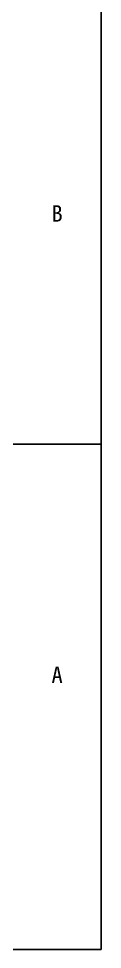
# Model space of a CAD drawing. Header units: millimetres. Extents: x 12436 to 30221, y 8547 to 23793.
# Drawn here: x 19968.4 to 19998.2, y 11777.4 to 12118.8 of the extents above; entities that cross this region are included whole.
import ezdxf
from ezdxf.enums import TextEntityAlignment as Align

# ---------------------------------------------------------------- set-up
doc = ezdxf.new("R2010")
doc.units = ezdxf.units.MM
doc.linetypes.add('DOT', pattern=[0.25, 0, -0.25])
doc.layers.add('print', color=30, linetype='Continuous')
doc.styles.add('Dartop', font='SIMFANG.TTF')

msp = doc.modelspace()

# ---------------------------------------------------------------- linework, layer by layer
at = {"color": 0, "linetype": 'DOT'}
for p, q in [((19998.182, 12470.369), (19998.182, 11793.53)), ((19982.067, 11777.415), (18974.398, 11777.415))]:
    msp.add_line(p, q, dxfattribs=at)
at = {"color": 0}
for p, q in [((19998.182, 11962.74), (19965.952, 11962.74)), ((19998.182, 11777.415), (19998.182, 11793.53)), ((19982.067, 11777.415), (19998.182, 11777.415))]:
    msp.add_line(p, q, dxfattribs=at)
at = {"layer": 'print', "color": 4}
msp.add_lwpolyline([(18974.398, 12486.484), (19998.182, 12486.484), (19998.182, 11777.415), (18974.398, 11777.415)], close=True, dxfattribs=at)

# ---------------------------------------------------------------- texts
at = {"color": 0, "style": 'Dartop'}
for s, p in [('B', (19982.067, 12047.345)), ('A', (19982.067, 11878.135))]:
    msp.add_text(s, height=6.043, dxfattribs=at).set_placement(p, align=Align.MIDDLE_CENTER)

doc.saveas('drawing.dxf')
